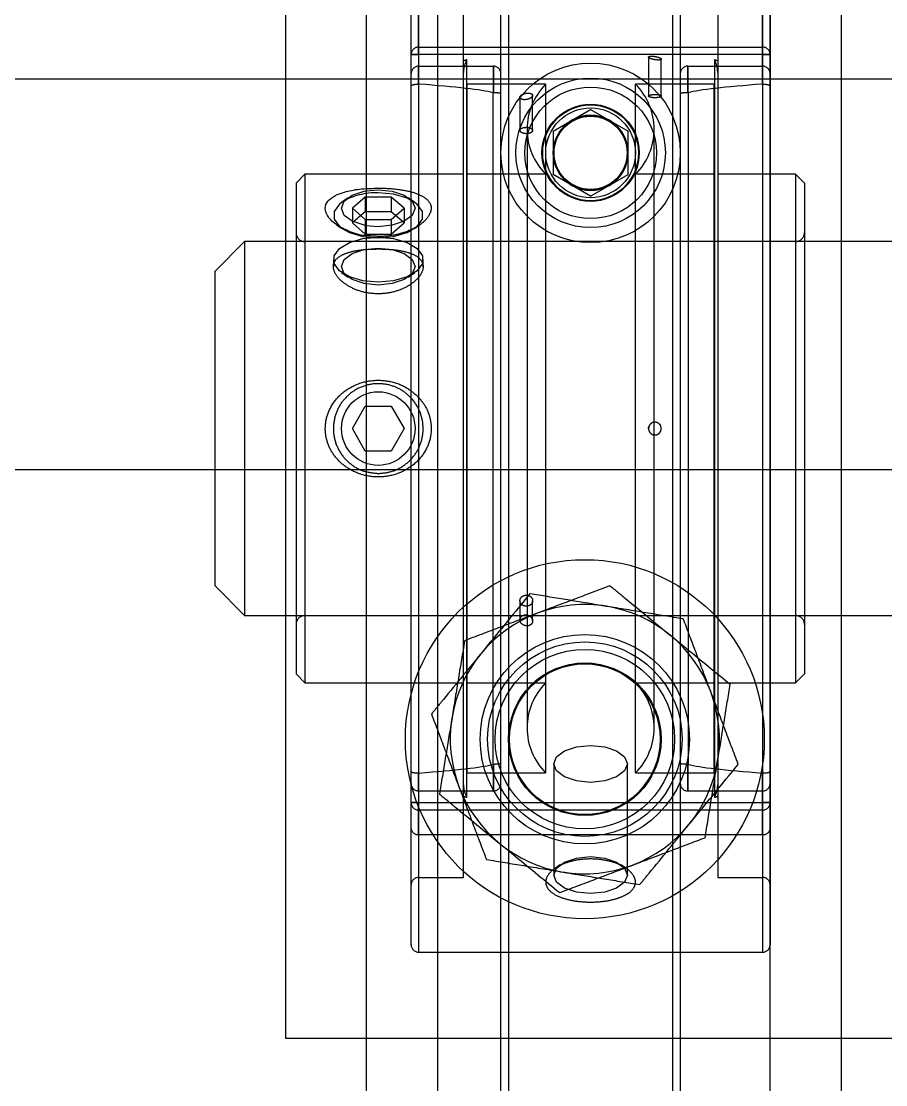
# Model space of a CAD drawing. Header units: metres. Extents: x 0 to 63075, y 0 to 44550.
# Drawn here: x 14254.1 to 14311.9, y 24598.7 to 24669.8 of the extents above; entities that cross this region are included whole.
import ezdxf

# ---------------------------------------------------------------- set-up
doc = ezdxf.new("R2010")
doc.units = ezdxf.units.M
doc.header["$LTSCALE"] = 75
doc.linetypes.add('HIDDEN2', pattern=[4.7625, 3.175, -1.5875])
for name, color, linetype in [('SDM', 7, 'Continuous'), ('SL1', 8, 'Continuous'), ('SL4', 4, 'Continuous'), ('ST1', 7, 'HIDDEN2')]:
    doc.layers.add(name, color=color, linetype=linetype)

# ---------------------------------------------------------------- blocks, each defined once
blk = doc.blocks.new('A$C29c634ac')
at = {"layer": 'SL1'}
for p, q in [((8110.014, 1997.519), (1110.014, 1997.519)), ((8110.014, 1997.519), (1110.014, 1997.519)), ((8110.014, 1971.419), (1110.014, 1971.419)), ((8110.014, 1971.419), (1110.014, 1971.419))]:
    blk.add_line(p, q, dxfattribs=at)
blk = doc.blocks.new('A$Ca53c419a')
at = {"layer": 'SL4'}
for p, q in [((202.263, 544), (200.263, 542)), ((223.263, 544), (202.263, 544)), ((225.263, 542), (223.263, 544)), ((200.263, 542), (200.263, 538.565)), ((225.263, 542), (200.263, 542)), ((225.263, 538.565), (225.263, 542)), ((172, 539.25), (200.263, 539.25)), ((172, 533.865), (172, 539.25)), ((225.263, 539.25), (272, 539.25)), ((196.363, 538.565), (195.763, 537.965)), ((229.163, 538.565), (196.363, 538.565)), ((229.763, 537.965), (229.163, 538.565)), ((195.763, 537.965), (195.763, 533.865)), ((229.763, 537.965), (195.763, 537.965)), ((229.763, 533.865), (229.763, 537.965)), ((228.195, 535.073), (227.882, 535.514)), ((227.485, 534.797), (226.735, 533.931)), ((228.235, 533.931), (227.485, 534.797)), ((378.019, 533.865), (91.194, 533.865)), ((226.735, 533.931), (226.735, 533.865)), ((227.261, 533.931), (226.998, 534.235)), ((227.261, 533.865), (227.261, 533.931)), ((228.235, 533.931), (227.261, 533.931)), ((228.235, 533.865), (228.235, 533.931)), ((378.194, 529.108), (86.437, 529.108)), ((228.296, 518.865), (229.745, 521.375)), ((232.643, 521.375), (229.745, 521.375)), ((232.643, 521.375), (234.092, 518.865)), ((228.296, 518.865), (229.745, 516.355)), ((234.092, 518.865), (232.643, 516.355)), ((229.745, 516.355), (232.643, 516.355)), ((344.397, 506.877), (117.694, 506.877)), ((378.194, 502.115), (86.437, 502.115))]:
    blk.add_line(p, q, dxfattribs=at)
at = {"layer": 'SL4', "flags": 128}
for points in [[(227.882, 535.514), (227.766, 535.663), (227.277, 536.019), (226.756, 536.019), (226.266, 535.663), (226.15, 535.514)], [(226.322, 533.865), (226.349, 534.006), (226.616, 534.804), (227.014, 535.337), (227.485, 535.524), (227.955, 535.337), (228.354, 534.804), (228.621, 534.006), (228.647, 533.865)]]:
    blk.add_lwpolyline(points, dxfattribs=at)
at = {"layer": 'SL4'}
for radius in [6, 5, 4.4]:
    blk.add_circle((231.194, 518.865), radius, dxfattribs=at)
for start, end in [(90, 150), (30, 90), (150, 210), (330, 30), (210, 270), (270, 330)]:
    blk.add_arc((231.194, 518.865), 2.51, start, end, dxfattribs=at)
blk.add_open_spline([(225.662, 533.865), (225.663, 533.883), (225.679, 534.323), (225.961, 535.117), (226.46, 536.041), (227.066, 536.56), (227.619, 536.655), (228.072, 536.392), (228.429, 535.829), (228.672, 534.976), (228.796, 534.271), (228.803, 533.873), (228.803, 533.865)], degree=3, knots=[0, 0, 0, 0, 0.00591, 0.146955, 0.285029, 0.413687, 0.529459, 0.63783, 0.74813, 0.86729, 0.997456, 1, 1, 1, 1], dxfattribs=at)
at = {"layer": 'ST1'}
for p, q in [((200.263, 539.25), (225.263, 539.25)), ((200.263, 538.565), (200.263, 447)), ((225.263, 447), (225.263, 538.565)), ((200.263, 537.965), (200.263, 505.165)), ((225.263, 505.165), (225.263, 537.965)), ((224.057, 536.065), (223.58, 536.065)), ((223.191, 535.514), (222.878, 535.073)), ((226.386, 535.848), (226.15, 535.514)), ((211.263, 533.931), (212.763, 534.797)), ((212.763, 534.797), (214.263, 533.931)), ((226.511, 534.797), (225.761, 533.931)), ((226.998, 534.235), (226.511, 534.797)), ((227.485, 534.797), (226.511, 534.797)), ((172, 389.25), (172, 533.865)), ((195.763, 533.865), (195.763, 527.365)), ((211.263, 532.199), (211.263, 533.931)), ((214.263, 533.931), (214.263, 532.199)), ((226.735, 533.931), (225.761, 533.931)), ((225.761, 533.931), (225.761, 532.199)), ((226.256, 533.065), (226.322, 533.865)), ((226.735, 533.865), (226.735, 532.199)), ((227.261, 532.199), (227.261, 533.865)), ((228.235, 532.199), (228.235, 533.865)), ((229.763, 527.365), (229.763, 533.865)), ((212.763, 531.333), (211.263, 532.199)), ((214.263, 532.199), (212.763, 531.333)), ((226.735, 532.199), (225.761, 532.199)), ((225.761, 532.199), (226.511, 531.333)), ((226.511, 531.333), (227.261, 532.199)), ((226.735, 532.199), (227.485, 531.333)), ((228.235, 532.199), (227.261, 532.199)), ((227.485, 531.333), (228.235, 532.199)), ((222.878, 531.057), (223.191, 530.616)), ((227.485, 531.333), (226.511, 531.333)), ((227.882, 530.616), (228.195, 531.057)), ((177.763, 530.365), (177.763, 507.365)), ((185.623, 530.365), (177.811, 530.365)), ((178.263, 530.865), (186.011, 530.865)), ((182.763, 530.365), (182.763, 527.365)), ((242.763, 530.365), (182.763, 530.365)), ((187.263, 530.365), (185.623, 530.365)), ((185.623, 530.365), (185.623, 507.365)), ((185.623, 530.365), (187.263, 530.365)), ((186.011, 530.865), (187.763, 530.865)), ((187.263, 507.365), (187.263, 530.365)), ((187.763, 530.365), (187.263, 530.365)), ((187.263, 530.365), (187.763, 530.365)), ((187.763, 530.865), (187.763, 530.365)), ((187.763, 530.865), (189.038, 530.865)), ((187.763, 530.365), (187.763, 530.865)), ((187.763, 530.365), (187.763, 507.365)), ((188.538, 530.365), (187.763, 530.365)), ((188.538, 530.365), (188.538, 525.365)), ((189.74, 530.365), (188.538, 530.365)), ((188.538, 530.365), (189.74, 530.365)), ((189.038, 530.865), (189.855, 530.865)), ((189.74, 530.381), (189.74, 530.365)), ((235.785, 530.381), (189.74, 530.381)), ((189.855, 530.865), (235.67, 530.865)), ((242.763, 530.365), (214.01, 530.365)), ((226.15, 530.616), (226.384, 530.284)), ((235.67, 530.865), (236.488, 530.865)), ((235.785, 530.365), (235.785, 530.381)), ((236.988, 530.365), (235.785, 530.365)), ((235.785, 530.365), (236.988, 530.365)), ((236.488, 530.865), (237.763, 530.865)), ((236.988, 530.365), (236.988, 525.365)), ((237.763, 530.365), (236.988, 530.365)), ((237.763, 530.865), (237.763, 530.365)), ((237.763, 530.865), (241.912, 530.865)), ((237.763, 530.365), (237.763, 530.865)), ((237.763, 507.365), (237.763, 530.365)), ((238.263, 530.365), (237.763, 530.365)), ((237.763, 530.365), (238.263, 530.365)), ((238.263, 530.365), (238.263, 507.365)), ((241.912, 530.365), (238.263, 530.365)), ((238.263, 530.365), (241.912, 530.365)), ((223.585, 530.065), (224.057, 530.065)), ((381.194, 529.108), (86.437, 529.108)), ((182.763, 527.365), (212.763, 527.365)), ((188.115, 527.142), (237.41, 527.142)), ((189.752, 527.115), (212.763, 527.115)), ((189.752, 527.115), (189.752, 521.87)), ((195.763, 527.115), (195.763, 521.87)), ((212.763, 527.365), (242.763, 527.365)), ((212.763, 527.115), (235.773, 527.115)), ((229.763, 521.87), (229.763, 527.115)), ((235.773, 521.87), (235.773, 527.115)), ((188.538, 525.365), (190.318, 525.365)), ((190.318, 525.365), (188.538, 525.365)), ((190.318, 525.365), (190.316, 525.381)), ((190.316, 525.381), (235.209, 525.381)), ((235.209, 525.381), (235.207, 525.365)), ((235.207, 525.365), (236.988, 525.365)), ((236.988, 525.365), (235.207, 525.365)), ((121.694, 524.865), (340.694, 524.865)), ((340.694, 524.365), (121.694, 524.365)), ((201.257, 523.59), (199.979, 523.59)), ((234.905, 523.59), (232.69, 523.59)), ((232.768, 523.115), (192.757, 523.115)), ((199.908, 522.74), (201.257, 522.74)), ((232.69, 522.74), (235.027, 522.74)), ((235.773, 521.87), (189.752, 521.87)), ((190.347, 521.324), (182.92, 521.324)), ((183.63, 520.873), (183.345, 521.275)), ((183.354, 516.467), (183.63, 516.857)), ((182.92, 516.406), (190.347, 516.406)), ((189.752, 515.86), (235.773, 515.86)), ((189.752, 515.86), (189.752, 510.615)), ((195.763, 515.86), (195.763, 510.615)), ((229.763, 510.615), (229.763, 515.86)), ((235.773, 510.615), (235.773, 515.86)), ((237.596, 514.99), (234.989, 514.99)), ((192.757, 514.615), (232.768, 514.615)), ((212.997, 514.211), (212.969, 514.198)), ((213.052, 514.256), (212.997, 514.211)), ((234.989, 514.14), (237.459, 514.14)), ((121.694, 513.365), (340.694, 513.365)), ((340.694, 512.865), (121.694, 512.865)), ((190.318, 512.365), (188.538, 512.365)), ((188.538, 512.365), (188.538, 507.365)), ((188.538, 512.365), (190.318, 512.365)), ((190.316, 512.349), (190.318, 512.365)), ((235.209, 512.349), (190.316, 512.349)), ((235.207, 512.365), (235.209, 512.349)), ((236.988, 512.365), (235.207, 512.365)), ((235.207, 512.365), (236.988, 512.365)), ((236.988, 512.365), (236.988, 507.365)), ((237.41, 510.588), (188.115, 510.588)), ((212.763, 510.615), (189.752, 510.615)), ((235.773, 510.615), (212.763, 510.615)), ((242.763, 510.365), (182.763, 510.365)), ((182.763, 510.365), (182.763, 507.365)), ((195.763, 510.365), (195.763, 505.165)), ((229.763, 505.165), (229.763, 510.365)), ((381.194, 506.877), (81.194, 506.877)), ((185.623, 507.365), (177.811, 507.365)), ((186.011, 506.865), (178.263, 506.865)), ((242.763, 507.365), (182.763, 507.365)), ((185.623, 507.365), (187.263, 507.365)), ((187.263, 507.365), (185.623, 507.365)), ((187.763, 506.865), (186.011, 506.865)), ((187.763, 507.365), (187.263, 507.365)), ((187.263, 507.365), (187.763, 507.365)), ((187.763, 507.365), (187.763, 506.865)), ((187.763, 507.365), (188.538, 507.365)), ((187.763, 506.865), (187.763, 507.365)), ((189.038, 506.865), (187.763, 506.865)), ((188.538, 507.365), (189.74, 507.365)), ((189.74, 507.365), (188.538, 507.365)), ((189.855, 506.865), (189.038, 506.865)), ((189.74, 507.365), (189.74, 507.349)), ((189.74, 507.349), (235.785, 507.349)), ((235.67, 506.865), (189.855, 506.865)), ((236.488, 506.865), (235.67, 506.865)), ((235.785, 507.365), (236.988, 507.365)), ((235.785, 507.349), (235.785, 507.365)), ((236.988, 507.365), (235.785, 507.365)), ((237.763, 506.865), (236.488, 506.865)), ((236.988, 507.365), (237.763, 507.365)), ((237.763, 507.365), (237.763, 506.865)), ((238.263, 507.365), (237.763, 507.365)), ((237.763, 507.365), (238.263, 507.365)), ((237.763, 506.865), (237.763, 507.365)), ((241.912, 506.865), (237.763, 506.865)), ((238.263, 507.365), (241.912, 507.365)), ((241.912, 507.365), (238.263, 507.365)), ((229.763, 505.165), (195.763, 505.165)), ((195.763, 505.165), (196.363, 504.565)), ((229.163, 504.565), (229.763, 505.165)), ((229.163, 504.565), (196.363, 504.565))]:
    blk.add_line(p, q, dxfattribs=at)
at = {"layer": 'ST1', "flags": 128}
for points in [[(225.557, 533.065), (225.466, 532.039), (225.206, 531.137), (224.807, 530.467), (224.317, 530.111), (223.796, 530.111), (223.307, 530.467), (222.907, 531.137), (222.647, 532.039), (222.557, 533.065), (222.647, 534.091), (222.907, 534.993), (223.307, 535.663), (223.796, 536.019), (224.317, 536.019), (224.807, 535.663), (225.206, 534.993), (225.466, 534.091), (225.557, 533.065)], [(222.358, 533.065), (222.452, 534.006), (222.719, 534.804), (223.117, 535.337), (223.588, 535.524), (224.058, 535.337), (224.457, 534.804), (224.724, 534.006), (224.817, 533.065), (224.724, 532.124), (224.457, 531.326), (224.058, 530.793), (223.588, 530.606), (223.117, 530.793), (222.719, 531.326), (222.452, 532.124), (222.358, 533.065)], [(226.15, 535.514), (225.867, 534.993), (225.607, 534.091), (225.516, 533.065), (225.607, 532.039), (225.867, 531.137), (226.266, 530.467), (226.756, 530.111), (227.277, 530.111), (227.766, 530.467), (228.165, 531.137), (228.426, 532.039), (228.516, 533.065)], [(228.647, 533.865), (228.714, 533.065), (228.621, 532.124), (228.354, 531.326), (227.955, 530.793), (227.485, 530.606), (227.014, 530.793), (226.616, 531.326), (226.349, 532.124), (226.256, 533.065)], [(182.92, 521.324), (183.391, 521.137), (183.79, 520.604), (184.056, 519.806), (184.15, 518.865), (184.056, 517.924), (183.79, 517.126), (183.391, 516.593), (182.92, 516.406), (182.45, 516.593), (182.051, 517.126), (181.785, 517.924), (181.691, 518.865), (181.785, 519.806), (182.051, 520.604), (182.45, 521.137), (182.92, 521.324)], [(191.576, 518.865), (191.483, 517.924), (191.216, 517.126), (190.817, 516.593), (190.347, 516.406), (189.876, 516.593), (189.477, 517.126), (189.211, 517.924), (189.117, 518.865), (189.211, 519.806), (189.477, 520.604), (189.876, 521.137), (190.347, 521.324), (190.817, 521.137), (191.216, 520.604), (191.483, 519.806), (191.576, 518.865)]]:
    blk.add_lwpolyline(points, dxfattribs=at)
at = {"layer": 'ST1'}
for centre, radius in [((212.763, 533.065), 2.459), ((192, 519.25), 12), ((192, 519.25), 7), ((192, 519.25), 6.5), ((192, 519.25), 6), ((192, 519.25), 5.1), ((192, 519.25), 5.036), ((231.194, 518.865), 4.4), ((231.194, 518.865), 3.25), ((231.194, 518.865), 3.25), ((231.194, 518.865), 3.2), ((231.194, 518.865), 3), ((231.194, 518.865), 2.5), ((231.194, 518.865), 2.445)]:
    blk.add_circle(centre, radius, dxfattribs=at)
for centre, radius, start, end in [((199.662, 537.965), 0.6, 0, 90), ((225.863, 537.965), 0.6, 90, 180), ((224.181, 533.25), 4.34, 357.56146, 31.46017), ((178.263, 530.365), 0.5, 90, 180), ((182.263, 530.365), 0.5, 0, 90), ((186.075, 530.415), 0.455, 98.12626, 186.29276), ((187.763, 530.365), 0.5, 90, 180), ((189.038, 530.365), 0.5, 90, 180), ((236.488, 530.365), 0.5, 0, 90), ((237.763, 530.365), 0.5, 0, 90), ((192, 519.25), 9, 50.68529, 110.68529), ((192, 519.25), 9, 110.68529, 170.68529), ((188.956, 525.665), 1.7, 90, 119.64451), ((212.763, 518.865), 26, 160.91788, 161.43593), ((236.569, 525.665), 1.7, 60.35549, 90), ((212.763, 518.865), 26, 18.56407, 19.08212), ((192, 519.25), 9, 350.68529, 50.68529), ((189.038, 525.365), 0.5, 180, 270), ((236.488, 525.365), 0.5, 270, 0), ((192.757, 518.865), 4.25, 90, 135), ((192.757, 518.865), 4.25, 45, 90), ((232.768, 518.865), 4.25, 90, 135), ((232.768, 518.865), 4.25, 45, 90), ((192, 519.25), 9, 170.68529, 230.68529), ((192, 519.25), 9, 290.68529, 350.68529), ((192.757, 518.865), 4.25, 225, 270), ((192.757, 518.865), 4.25, 270, 315), ((232.768, 518.865), 4.25, 225, 270), ((232.768, 518.865), 4.25, 270, 315), ((189.038, 512.365), 0.5, 90, 180), ((236.488, 512.365), 0.5, 0, 90), ((192, 519.25), 9, 230.68529, 290.68529), ((212.763, 518.865), 26, 198.56407, 199.08212), ((188.956, 512.065), 1.7, 240.35549, 270), ((236.569, 512.065), 1.7, 270, 299.64451), ((212.763, 518.865), 26, 340.91788, 341.43593), ((178.263, 507.365), 0.5, 180, 270), ((182.263, 507.365), 0.5, 270, 0), ((186.075, 507.315), 0.455, 173.70724, 261.87374), ((187.763, 507.365), 0.5, 180, 270), ((189.038, 507.365), 0.5, 180, 270), ((236.488, 507.365), 0.5, 270, 0), ((237.763, 507.365), 0.5, 270, 0), ((199.662, 505.165), 0.6, 270, 0), ((225.863, 505.165), 0.6, 180, 270)]:
    blk.add_arc(centre, radius, start, end, dxfattribs=at)
for centre, start_param, end_param in [((190.578, 587.308), 2.718733, 3.012905), ((234.948, 587.308), 3.27028, 3.564453), ((190.578, 450.422), 0.128688, 0.42286), ((234.948, 450.422), 5.860325, 6.154498)]:
    blk.add_ellipse(centre, major_axis=(0, 62.443), ratio=0.03267, start_param=start_param, end_param=end_param, dxfattribs=at)
for points, knots in [([(214.931, 530.443), (215.148, 530.7), (215.62, 531.26), (215.993, 532.372), (216.024, 533.624), (215.636, 534.845), (214.874, 535.845), (213.858, 536.472), (212.771, 536.668), (211.756, 536.487), (210.864, 535.995), (210.128, 535.215), (209.628, 534.171), (209.465, 532.945), (209.708, 531.691), (210.35, 530.595), (211.297, 529.826), (212.381, 529.482), (213.428, 529.545), (214.298, 529.893), (214.737, 530.274), (214.931, 530.443)], [0, 0, 0, 0, 0.0474495, 0.1032478, 0.1620555, 0.221908, 0.2810236, 0.336861, 0.3872615, 0.4336531, 0.4799098, 0.5293604, 0.5834733, 0.6414399, 0.7011394, 0.7607357, 0.81805, 0.8703854, 0.9177757, 0.9636318, 1, 1, 1, 1]), ([(209.763, 533.065), (209.795, 533.397), (209.859, 534.06), (210.36, 534.947), (211.104, 535.634), (212.049, 536.038), (213.068, 536.105), (214.04, 535.839), (214.873, 535.275), (215.484, 534.459), (215.792, 533.479), (215.758, 532.463), (215.4, 531.524), (214.755, 530.747), (213.88, 530.218), (212.875, 530.01), (211.871, 530.143), (210.97, 530.59), (210.262, 531.31), (209.834, 532.179), (209.784, 532.793), (209.763, 533.065)], [0, 0, 0, 0, 0.052628, 0.10522, 0.158773, 0.212997, 0.266197, 0.318318, 0.370893, 0.424779, 0.478873, 0.531644, 0.583647, 0.636606, 0.690767, 0.74453, 0.796954, 0.849149, 0.902518, 0.956758, 1, 1, 1, 1]), ([(224.771, 533.065), (224.762, 533.397), (224.744, 534.06), (224.592, 534.947), (224.33, 535.634), (223.939, 536.038), (223.443, 536.105), (222.902, 535.839), (222.383, 535.275), (221.97, 534.459), (221.751, 533.479), (221.775, 532.463), (222.028, 531.524), (222.46, 530.747), (222.997, 530.218), (223.543, 530.01), (224.017, 530.143), (224.38, 530.59), (224.623, 531.31), (224.751, 532.179), (224.765, 532.793), (224.771, 533.065)], [0, 0, 0, 0, 0.052628, 0.10522, 0.158773, 0.212997, 0.266197, 0.318318, 0.370893, 0.424779, 0.478873, 0.531644, 0.583647, 0.636606, 0.690767, 0.74453, 0.796954, 0.849149, 0.902518, 0.956758, 1, 1, 1, 1]), ([(227.212, 529.572), (227.027, 529.672), (226.666, 529.868), (226.167, 530.57), (225.781, 531.505), (225.56, 532.661), (225.628, 533.463), (225.662, 533.865)], [0, 0, 0, 0, 0.1884465, 0.3700516, 0.5686475, 0.7841063, 1, 1, 1, 1]), ([(228.803, 533.865), (228.819, 533.457), (228.853, 532.626), (228.73, 531.397), (228.469, 530.368), (228.059, 529.704), (227.609, 529.48), (227.317, 529.548), (227.212, 529.572)], [0, 0, 0, 0, 0.183853, 0.375084, 0.564563, 0.744484, 0.907295, 1, 1, 1, 1]), ([(189.855, 530.865), (189.855, 530.865), (189.846, 530.865), (189.824, 530.855), (189.792, 530.801), (189.764, 530.691), (189.744, 530.547), (189.741, 530.436), (189.74, 530.381)], [0, 0, 0, 0, 0.00841, 0.140315, 0.359805, 0.574575, 0.787251, 1, 1, 1, 1]), ([(235.67, 530.865), (235.67, 530.865), (235.679, 530.865), (235.701, 530.855), (235.733, 530.801), (235.761, 530.691), (235.781, 530.547), (235.784, 530.436), (235.785, 530.381)], [0, 0, 0, 0, 0.0084102, 0.140315, 0.3598046, 0.5745752, 0.7872506, 1, 1, 1, 1]), ([(188.329, 528.972), (188.053, 528.635), (186.98, 527.324), (185.865, 525.963), (185.037, 524.952)], [0, 0, 0, 0, 0.257551, 1, 1, 1, 1]), ([(193.457, 528.131), (193.335, 528.151), (192.415, 528.302), (190.679, 528.587), (189.117, 528.843), (188.329, 528.972)], [0, 0, 0, 0, 0.07009, 0.530784, 1, 1, 1, 1]), ([(193.682, 529.505), (192.893, 529.207), (191.299, 528.606), (189.652, 527.984), (188.821, 527.67)], [0, 0, 0, 0, 0.495458, 1, 1, 1, 1]), ([(197.702, 526.213), (196.609, 527.109), (195.248, 528.223), (193.939, 529.295), (193.682, 529.505)], [0, 0, 0, 0, 0.803647, 1, 1, 1, 1]), ([(188.821, 527.67), (188.706, 527.626), (187.833, 527.297), (186.188, 526.676), (184.707, 526.116), (183.96, 525.834)], [0, 0, 0, 0, 0.07009, 0.530784, 1, 1, 1, 1]), ([(198.584, 527.29), (197.752, 527.427), (196.071, 527.703), (194.333, 527.988), (193.457, 528.131)], [0, 0, 0, 0, 0.495458, 1, 1, 1, 1]), ([(200.42, 522.429), (200.376, 522.544), (200.047, 523.417), (199.426, 525.062), (198.866, 526.543), (198.584, 527.29)], [0, 0, 0, 0, 0.07009, 0.530784, 1, 1, 1, 1]), ([(201.722, 522.921), (200.688, 523.768), (199.362, 524.854), (198.002, 525.968), (197.702, 526.213)], [0, 0, 0, 0, 0.779636, 1, 1, 1, 1]), ([(183.96, 525.834), (183.823, 525.002), (183.547, 523.321), (183.262, 521.583), (183.119, 520.707)], [0, 0, 0, 0, 0.495458, 1, 1, 1, 1]), ([(190.383, 524.865), (190.375, 524.872), (190.358, 524.886), (190.336, 525.002), (190.321, 525.167), (190.319, 525.299), (190.318, 525.365)], [0, 0, 0, 0, 0.2499999, 0.4999999, 0.7499999, 1, 1, 1, 1]), ([(235.142, 524.865), (235.15, 524.872), (235.167, 524.886), (235.189, 525.002), (235.204, 525.167), (235.206, 525.299), (235.207, 525.365)], [0, 0, 0, 0, 0.2499999, 0.4999999, 0.7499999, 1, 1, 1, 1]), ([(185.037, 524.952), (184.738, 524.587), (183.623, 523.226), (182.538, 521.901), (181.745, 520.932)], [0, 0, 0, 0, 0.268634, 1, 1, 1, 1]), ([(200.303, 523.109), (200.309, 523.158), (200.32, 523.255), (200.282, 523.392), (200.207, 523.502), (200.102, 523.574), (199.98, 523.598), (199.855, 523.574), (199.74, 523.506), (199.648, 523.399), (199.587, 523.266), (199.566, 523.12), (199.589, 522.979), (199.652, 522.858), (199.749, 522.774), (199.867, 522.734), (199.993, 522.743), (200.112, 522.799), (200.213, 522.894), (200.277, 523.004), (200.296, 523.08), (200.303, 523.109)], [0, 0, 0, 0, 0.054736, 0.109478, 0.16399, 0.217847, 0.270979, 0.323642, 0.376288, 0.429367, 0.483144, 0.537587, 0.592374, 0.64702, 0.701097, 0.754439, 0.80721, 0.859817, 0.912724, 0.966267, 1, 1, 1, 1]), ([(201.257, 523.59), (201.216, 523.585), (201.133, 523.576), (201.024, 523.503), (200.941, 523.395), (200.893, 523.26), (200.887, 523.115), (200.922, 522.975), (200.994, 522.857), (201.097, 522.774), (201.218, 522.734), (201.344, 522.743), (201.46, 522.8), (201.554, 522.898), (201.614, 523.026), (201.634, 523.17), (201.612, 523.313), (201.549, 523.439), (201.453, 523.534), (201.35, 523.583), (201.283, 523.588), (201.257, 523.59)], [0, 0, 0, 0, 0.053682, 0.107365, 0.161053, 0.214745, 0.26843, 0.322109, 0.375792, 0.429482, 0.483172, 0.536855, 0.590534, 0.644219, 0.697911, 0.751599, 0.805279, 0.85896, 0.912648, 0.96634, 1, 1, 1, 1]), ([(232.69, 523.59), (232.666, 523.585), (232.618, 523.576), (232.554, 523.503), (232.504, 523.395), (232.475, 523.26), (232.471, 523.115), (232.493, 522.975), (232.536, 522.857), (232.597, 522.774), (232.667, 522.734), (232.74, 522.743), (232.806, 522.8), (232.858, 522.898), (232.892, 523.026), (232.903, 523.17), (232.891, 523.313), (232.856, 523.439), (232.802, 523.534), (232.744, 523.583), (232.705, 523.588), (232.69, 523.59)], [0, 0, 0, 0, 0.053682, 0.107365, 0.161053, 0.214745, 0.26843, 0.322109, 0.375792, 0.429482, 0.483172, 0.536855, 0.590534, 0.644219, 0.697911, 0.751599, 0.805279, 0.85896, 0.912648, 0.96634, 1, 1, 1, 1]), ([(234.916, 522.794), (234.94, 522.775), (234.989, 522.737), (235.062, 522.738), (235.123, 522.783), (235.167, 522.87), (235.19, 522.991), (235.187, 523.132), (235.159, 523.278), (235.108, 523.412), (235.042, 523.517), (234.966, 523.581), (234.892, 523.597), (234.826, 523.566), (234.776, 523.491), (234.747, 523.38), (234.742, 523.243), (234.762, 523.097), (234.806, 522.958), (234.861, 522.854), (234.9, 522.811), (234.916, 522.794)], [0, 0, 0, 0, 0.052764, 0.105537, 0.158138, 0.210944, 0.264331, 0.318437, 0.373091, 0.427875, 0.482301, 0.536036, 0.589068, 0.641695, 0.694383, 0.747562, 0.801454, 0.85598, 0.910778, 0.965356, 1, 1, 1, 1]), ([(200.881, 517.793), (200.901, 517.915), (201.052, 518.835), (201.337, 520.571), (201.593, 522.133), (201.722, 522.921)], [0, 0, 0, 0, 0.07009, 0.530784, 1, 1, 1, 1]), ([(181.472, 516.773), (181.392, 517.002), (181.22, 517.498), (181.103, 518.455), (181.116, 519.499), (181.28, 520.485), (181.583, 521.274), (181.996, 521.768), (182.47, 521.92), (182.952, 521.74), (183.396, 521.264), (183.754, 520.532), (183.977, 519.602), (184.02, 518.564), (183.865, 517.545), (183.531, 516.679), (183.078, 516.084), (182.582, 515.821), (182.109, 515.9), (181.73, 516.243), (181.55, 516.614), (181.472, 516.773)], [0, 0, 0, 0, 0.047292, 0.102091, 0.158296, 0.214989, 0.271005, 0.325251, 0.37727, 0.427786, 0.478331, 0.530322, 0.584384, 0.640206, 0.696866, 0.753228, 0.808134, 0.860843, 0.911693, 0.962052, 1, 1, 1, 1]), ([(202.255, 517.568), (201.957, 518.357), (201.356, 519.951), (200.734, 521.598), (200.42, 522.429)], [0, 0, 0, 0, 0.495458, 1, 1, 1, 1]), ([(181.745, 520.932), (182.043, 520.143), (182.644, 518.549), (183.266, 516.902), (183.58, 516.071)], [0, 0, 0, 0, 0.495458, 1, 1, 1, 1]), ([(183.119, 520.707), (183.099, 520.585), (182.948, 519.665), (182.663, 517.929), (182.407, 516.367), (182.278, 515.579)], [0, 0, 0, 0, 0.07009, 0.530784, 1, 1, 1, 1]), ([(202.255, 517.568), (201.979, 517.23), (200.906, 515.92), (199.791, 514.559), (198.963, 513.548)], [0, 0, 0, 0, 0.257551, 1, 1, 1, 1]), ([(200.04, 512.666), (200.177, 513.498), (200.453, 515.179), (200.738, 516.917), (200.881, 517.793)], [0, 0, 0, 0, 0.495458, 1, 1, 1, 1]), ([(183.58, 516.071), (183.624, 515.956), (183.953, 515.083), (184.574, 513.438), (185.134, 511.957), (185.416, 511.21)], [0, 0, 0, 0, 0.07009, 0.530784, 1, 1, 1, 1]), ([(182.278, 515.579), (182.535, 515.369), (183.843, 514.297), (185.204, 513.183), (186.298, 512.287)], [0, 0, 0, 0, 0.196353, 1, 1, 1, 1]), ([(212.763, 514.99), (212.81, 514.985), (212.906, 514.976), (213.033, 514.903), (213.13, 514.795), (213.185, 514.66), (213.193, 514.515), (213.152, 514.375), (213.067, 514.257), (212.948, 514.174), (212.808, 514.134), (212.663, 514.143), (212.529, 514.2), (212.421, 514.298), (212.352, 514.426), (212.329, 514.57), (212.355, 514.713), (212.427, 514.839), (212.537, 514.934), (212.655, 514.983), (212.733, 514.988), (212.763, 514.99)], [0, 0, 0, 0, 0.053682, 0.107365, 0.161053, 0.214745, 0.26843, 0.322109, 0.375792, 0.429482, 0.483172, 0.536855, 0.590534, 0.644219, 0.697911, 0.751599, 0.805279, 0.85896, 0.912648, 0.96634, 1, 1, 1, 1]), ([(212.757, 514.989), (212.805, 514.99), (212.854, 514.99), (212.896, 514.968), (212.898, 514.967)], [0, 0, 0, 0, 0.962526, 1, 1, 1, 1]), ([(234.989, 514.99), (234.976, 514.985), (234.951, 514.976), (234.917, 514.903), (234.891, 514.795), (234.876, 514.66), (234.874, 514.515), (234.885, 514.375), (234.908, 514.257), (234.94, 514.174), (234.977, 514.134), (235.015, 514.143), (235.048, 514.2), (235.075, 514.298), (235.091, 514.426), (235.097, 514.57), (235.091, 514.713), (235.073, 514.839), (235.046, 514.934), (235.017, 514.983), (234.997, 514.988), (234.989, 514.99)], [0, 0, 0, 0, 0.053682, 0.107365, 0.161053, 0.214745, 0.26843, 0.322109, 0.375792, 0.429482, 0.483172, 0.536855, 0.590534, 0.644219, 0.697911, 0.751599, 0.805279, 0.85896, 0.912648, 0.96634, 1, 1, 1, 1]), ([(237.399, 514.29), (237.402, 514.257), (237.409, 514.191), (237.437, 514.141), (237.473, 514.136), (237.516, 514.179), (237.559, 514.265), (237.6, 514.384), (237.632, 514.524), (237.653, 514.67), (237.66, 514.805), (237.651, 514.912), (237.628, 514.978), (237.594, 514.998), (237.552, 514.969), (237.509, 514.896), (237.467, 514.786), (237.431, 514.651), (237.407, 514.505), (237.396, 514.38), (237.398, 514.316), (237.399, 514.29)], [0, 0, 0, 0, 0.053327, 0.106675, 0.159562, 0.212158, 0.264937, 0.31829, 0.372366, 0.427006, 0.481794, 0.536241, 0.590011, 0.643076, 0.69572, 0.748399, 0.801543, 0.85539, 0.909882, 0.964677, 1, 1, 1, 1]), ([(198.963, 513.548), (198.664, 513.182), (197.549, 511.821), (196.464, 510.497), (195.671, 509.528)], [0, 0, 0, 0, 0.268634, 1, 1, 1, 1]), ([(190.318, 512.365), (190.319, 512.431), (190.321, 512.563), (190.336, 512.728), (190.358, 512.844), (190.375, 512.858), (190.383, 512.865)], [0, 0, 0, 0, 0.25, 0.5, 0.75, 1, 1, 1, 1]), ([(195.179, 510.83), (195.294, 510.874), (196.167, 511.203), (197.812, 511.824), (199.293, 512.384), (200.04, 512.666)], [0, 0, 0, 0, 0.07009, 0.530784, 1, 1, 1, 1]), ([(235.207, 512.365), (235.206, 512.431), (235.204, 512.563), (235.189, 512.728), (235.167, 512.844), (235.15, 512.858), (235.142, 512.865)], [0, 0, 0, 0, 0.25, 0.5, 0.75, 1, 1, 1, 1]), ([(186.298, 512.287), (186.598, 512.041), (187.958, 510.928), (189.284, 509.841), (190.318, 508.995)], [0, 0, 0, 0, 0.220364, 1, 1, 1, 1]), ([(185.416, 511.21), (186.248, 511.073), (187.929, 510.797), (189.667, 510.512), (190.543, 510.369)], [0, 0, 0, 0, 0.495458, 1, 1, 1, 1]), ([(190.318, 508.995), (191.107, 509.293), (192.701, 509.894), (194.348, 510.516), (195.179, 510.83)], [0, 0, 0, 0, 0.495458, 1, 1, 1, 1]), ([(190.543, 510.369), (190.665, 510.349), (191.585, 510.198), (193.321, 509.913), (194.883, 509.657), (195.671, 509.528)], [0, 0, 0, 0, 0.07009, 0.530784, 1, 1, 1, 1]), ([(189.74, 507.349), (189.741, 507.294), (189.744, 507.183), (189.764, 507.039), (189.792, 506.929), (189.824, 506.875), (189.846, 506.865), (189.855, 506.865), (189.855, 506.865)], [0, 0, 0, 0, 0.2127494, 0.4254248, 0.6401954, 0.859685, 0.9915898, 1, 1, 1, 1]), ([(235.785, 507.349), (235.784, 507.294), (235.781, 507.183), (235.761, 507.039), (235.733, 506.929), (235.701, 506.875), (235.679, 506.865), (235.67, 506.865), (235.67, 506.865)], [0, 0, 0, 0, 0.212749, 0.425425, 0.640195, 0.859685, 0.99159, 1, 1, 1, 1])]:
    blk.add_open_spline(points, degree=3, knots=knots, dxfattribs=at)

msp = doc.modelspace()

# ---------------------------------------------------------------- block references
at = {"layer": 'SDM'}
msp.add_blockref('A$C29c634ac', (8259.513, 22668.364), dxfattribs=at)
at = {"layer": 'SDM', "rotation": 90}
msp.add_blockref('A$Ca53c419a', (14811.027, 24429.769), dxfattribs=at)

doc.saveas('drawing.dxf')
